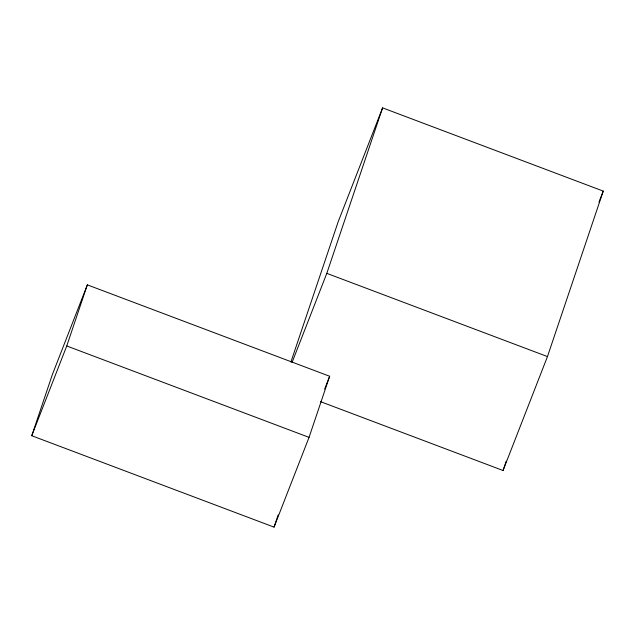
<?xml version="1.0" encoding="UTF-8"?>
<svg xmlns="http://www.w3.org/2000/svg" width="635" height="635" viewBox="0 0 635 635"><rect width="100%" height="100%" fill="white"/><g stroke="black" fill="none" stroke-linecap="round" stroke-linejoin="round"><path stroke-width="0.95" d="M31.75 435.729L52.348 374.618L87.344 284.853L329.652 376.261L309.047 437.372L274.05 527.129L31.75 435.729L66.746 345.972L87.344 284.853M290.894 362.021L338.169 221.782L382.587 107.871L603.25 191.103L547.465 356.584L503.055 470.503L320.405 401.606M292.06 362.458L326.803 273.352L382.587 107.871M274.05 527.129L278.17 514.914M503.055 470.503L506.206 461.153M324.652 389.08L329.652 376.261M598.956 202.128L603.25 191.103M326.803 273.352L547.465 356.584M66.746 345.972L309.047 437.372"/></g></svg>
